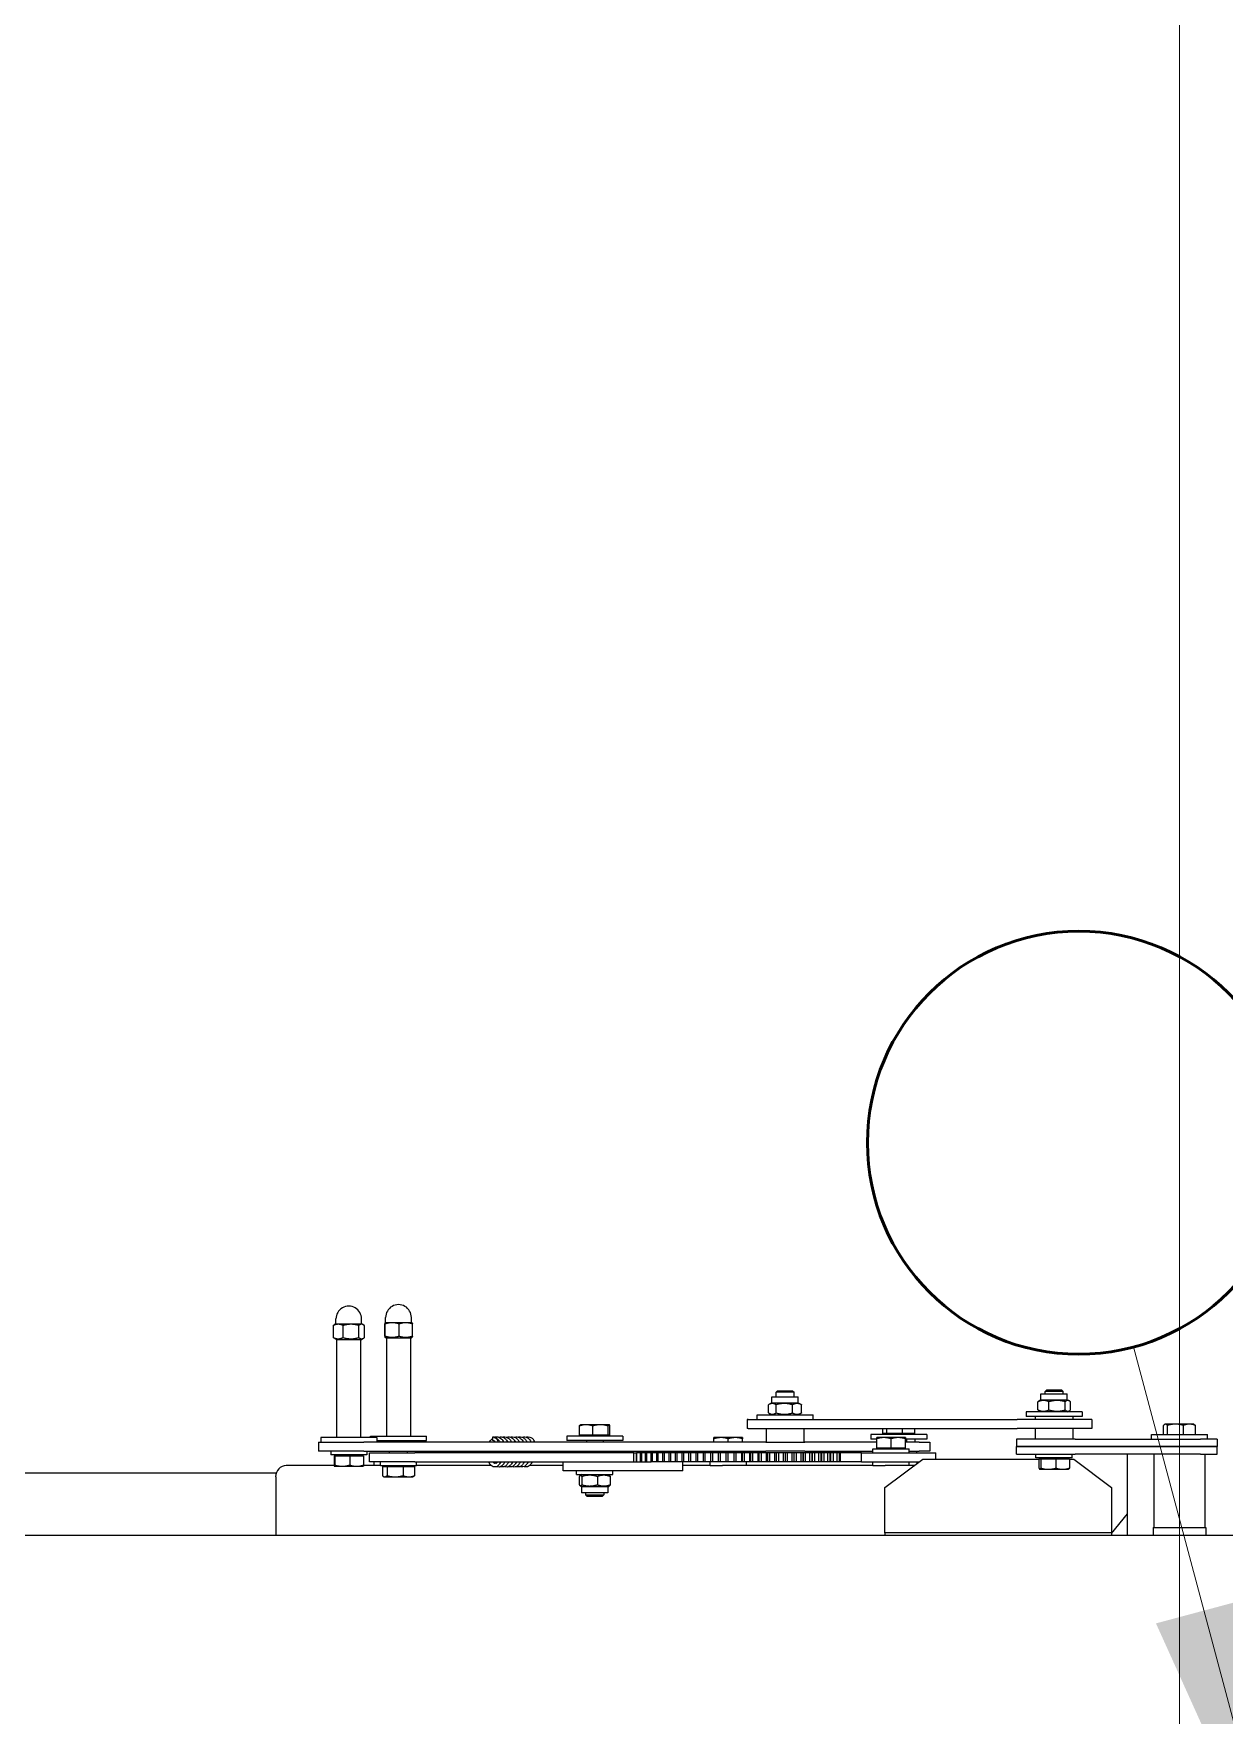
# Model space of a CAD drawing. Extents: x -3873 to 164127, y 7129 to 96529.
# Drawn here: x 53595 to 54383, y 50929 to 52042 of the extents above; entities that cross this region are included whole.
import ezdxf

# ---------------------------------------------------------------- set-up
doc = ezdxf.new("R2010")
doc.units = 0
doc.layers.get('0').update_dxf_attribs({"linetype": 'CONTINUOUS'})
doc.layers.add('CONSUMPTION', color=1, linetype='CONTINUOUS')
doc.layers.add('KROMEKA', color=1, linetype='CONTINUOUS')
doc.layers.add('LAYOUT Kromeka', color=1, linetype='CONTINUOUS', lineweight=5)
doc.layers.add('Sketch Geometry (ISO)', color=7, linetype='CONTINUOUS', lineweight=25)
doc.layers.get('CONSUMPTION').off()
doc.styles.add('ISO Proportional', font='isocp.shx', dxfattribs={"height": 200})
doc.dimstyles.new('General (ISO)', dxfattribs={"dimtxt": 200, "dimasz": 200, "dimexe": 10.101, "dimexo": 0.0625, "dimgap": 0.09, "dimtad": 0, "dimtoh": 1, "dimdec": 0, "dimzin": 0, "dimdsep": 46, "dimtxsty": 'ISO Proportional', "dimblk": 'CLOSED', "dimcen": 0.09, "dimclrd": 251, "dimclre": 251, "dimclrt": 7, "dimadec": 0, "dimazin": 0, "dimtfac": 1, "dimtdec": 0, "dimtofl": 0, "dimtmove": 0, "dimatfit": 3, "dimfxl": 0, "dimtolj": 1, "dimtzin": 0, "dimarcsym": 0})

# ---------------------------------------------------------------- blocks, each defined once
blk = doc.blocks.new('Soguk su')
at = {"layer": 'Sketch Geometry (ISO)', "color": 1, "lineweight": 50, "true_color": 0xff0000}
blk.add_circle((0, 0), 2, dxfattribs=at)
blk = doc.blocks.new('_Closed')
at = {"color": 0, "linetype": 'ByBlock', "lineweight": -2}
for p, q in [((-1, 0.1667), (0, 0)), ((-1, 0.1667), (-1, -0.1667)), ((0, 0), (-1, -0.1667)), ((0, 0), (-1, 0))]:
    blk.add_line(p, q, dxfattribs=at)
blk = doc.blocks.new('KD21-ara_yolma-64')
at = {"layer": 'KROMEKA', "color": 0}
for p, q in [((4419, 1490), (4419, -760)), ((4460, 597.9), (4460, 781.4)), ((4457.5, 598.3), (4419, 598.3)), ((4465, 559.6), (4465, 591.3)), ((4474.5, 539.9), (4474.5, 569.9)), ((4480.5, 569.9), (4474.5, 569.9)), ((4480.5, 569.9), (4480.5, 539.9)), ((4483.5, 568.4), (4480.5, 568.4)), ((4483.5, 531.4), (4483.5, 568.4)), ((4464.5, 559.4), (4464.5, 559.4)), ((4464.5, 559.4), (4464.5, 554.2)), ((4464.5, 559.4), (4464.5, 559.4)), ((4471.4, 559.6), (4465.3, 559.6)), ((4471.4, 559.1), (4465.3, 559.1)), ((4471.4, 559.6), (4471.4, 559.1)), ((4471.4, 559.1), (4471.4, 549.3)), ((4471.4, 558.6), (4472, 558.6)), ((4472, 537.9), (4472, 561.9)), ((4474.5, 561.9), (4472, 561.9)), ((4483.5, 557.9), (4548.5, 557.9)), ((4548.5, 558.2), (4549.3, 559.5)), ((4548.5, 558.2), (4548.5, 541.6)), ((4549.7, 560.1), (4557.7, 560.1)), ((4558.5, 558.9), (4558.1, 559.5)), ((4558.5, 556.8), (4558.5, 558.9)), ((4558.5, 558.4), (4562, 558.4)), ((4558.5, 548.4), (4558.5, 556.8)), ((4464.5, 554.2), (4464.5, 544.7)), ((4471.4, 549.3), (4465.3, 549.3)), ((4471.4, 549.3), (4471.4, 540.1)), ((4549.7, 553.6), (4557.7, 553.6)), ((4558.5, 541.5), (4558.5, 548.4)), ((4464.5, 544.7), (4464.5, 540.4)), ((4464.5, 540.4), (4464.5, 540.4)), ((4465, 529), (4465, 540.2)), ((4471.4, 540.1), (4465.3, 540.1)), ((4467.5, 506.1), (4467.5, 536.1)), ((4467.5, 536.1), (4473.5, 536.1)), ((4471.4, 541.2), (4472, 541.2)), ((4474.5, 537.9), (4472, 537.9)), ((4473.5, 536.1), (4473.5, 506.1)), ((4474.5, 539.9), (4474.5, 285.4)), ((4480.5, 285.4), (4480.5, 539.9)), ((4483.5, 541.9), (4548.5, 541.9)), ((4483.5, 535.5), (4484.5, 535.5)), ((4484.5, 535.5), (4484.5, 498.5)), ((4548.5, 541.6), (4549.3, 540.2)), ((4549.7, 543.3), (4557.7, 543.3)), ((4549.7, 539.6), (4557.7, 539.6)), ((4558.5, 540.9), (4558.1, 540.2)), ((4558.5, 540.9), (4558.5, 541.5)), ((4558.5, 541.4), (4562, 541.4)), ((4457.5, 526.5), (4457.7, 526.9)), ((4457.5, 526.5), (4457.5, 526.1)), ((4457.5, 526.1), (4457.5, 519.2)), ((4464.4, 527.6), (4458.3, 527.6)), ((4464.4, 524.6), (4458.3, 524.6)), ((4464.4, 527.6), (4464.4, 524.6)), ((4464.4, 525.7), (4465, 525.7)), ((4464.4, 524.6), (4464.4, 513.9)), ((4465, 533.2), (4467.5, 533.2)), ((4465, 529), (4465, 505)), ((4465, 529), (4467.5, 529)), ((4483.5, 531.4), (4480.5, 531.4)), ((4481.5, 531.4), (4481.5, 498.5)), ((4549.5, 525), (4484.5, 525)), ((4549.5, 525.3), (4549.9, 526)), ((4549.5, 525.3), (4549.5, 508.7)), ((4550.7, 526.1), (4558.7, 526.1)), ((4550.7, 525.8), (4558.7, 525.8)), ((4559.5, 521.2), (4559.5, 526)), ((4559.5, 526), (4559.5, 526)), ((4559.5, 526), (4559.5, 526)), ((4559.5, 525.5), (4563, 525.5)), ((4457.5, 519.2), (4457.5, 510.1)), ((4464.4, 513.9), (4458.3, 513.9)), ((4464.4, 513.9), (4464.4, 506.3)), ((4473.5, 523), (4474.5, 523)), ((4480.5, 523), (4481.5, 523)), ((4550.7, 516.6), (4558.7, 516.6)), ((4559.5, 512.2), (4559.5, 521.2)), ((4559.5, 508), (4559.5, 512.2)), ((4457.5, 510.1), (4457.5, 507.5)), ((4457.5, 507.5), (4457.7, 507.1)), ((4464.4, 506.3), (4458.3, 506.3)), ((4464.4, 508.3), (4465, 508.3)), ((4465, 455.7), (4465, 505)), ((4465, 505), (4467.5, 505)), ((4467.5, 506.1), (4467.5, 361.3)), ((4473.5, 511), (4474.5, 511)), ((4473.5, 361.3), (4473.5, 506.1)), ((4480.5, 511), (4481.5, 511)), ((4549.5, 509), (4484.5, 509)), ((4549.5, 508.7), (4549.9, 508)), ((4550.7, 507.8), (4558.7, 507.8)), ((4559.5, 508.5), (4563, 508.5)), ((4559.5, 508), (4559.5, 508)), ((4481.5, 498.5), (4484.5, 498.5)), ((4481.5, 454.6), (4484, 454.6)), ((4465, 407.9), (4465, 430.2)), ((4461.5, 407.1), (4461.5, 407.9)), ((4461.5, 407.9), (4467.5, 407.9)), ((4461.5, 393.1), (4461.5, 407.1)), ((4481.5, 368.6), (4481.5, 405.6)), ((4484.5, 405.6), (4481.5, 405.6)), ((4484.5, 368.6), (4484.5, 405.6)), ((4444.5, 392), (4445.6, 393.1)), ((4444.5, 382.1), (4444.5, 392)), ((4445.6, 393.1), (4445.6, 381.1)), ((4447, 393.1), (4445.6, 393.1)), ((4447, 378.4), (4447, 395.8)), ((4451, 395.8), (4447, 395.8)), ((4451, 395.8), (4451.5, 396.7)), ((4451, 378.4), (4451, 395.8)), ((4457.7, 397.3), (4452.3, 397.3)), ((4457.7, 395.6), (4452.3, 395.6)), ((4459, 395.8), (4458.5, 396.7)), ((4459, 399.1), (4459, 375.1)), ((4459, 399.1), (4461.5, 399.1)), ((4461.5, 384.9), (4461.5, 393.1)), ((4474.5, 393.1), (4473.5, 393.1)), ((4481.5, 392.6), (4480.5, 392.6)), ((4485.1, 395.7), (4484.5, 395.7)), ((4485.1, 397.2), (4491.2, 397.2)), ((4485.1, 388.4), (4485.1, 397.2)), ((4492, 392.8), (4492, 396.6)), ((4492, 396.6), (4492, 396.6)), ((4492, 383.4), (4492, 392.8)), ((4444.5, 382.1), (4445.6, 381.1)), ((4447, 381.1), (4445.6, 381.1)), ((4457.7, 385.3), (4452.3, 385.3)), ((4461.5, 333.8), (4461.5, 384.9)), ((4467.5, 384.9), (4467.5, 349.7)), ((4474.5, 381.1), (4473.5, 381.1)), ((4481.5, 381.5), (4480.5, 381.5)), ((4485.1, 388.4), (4491.2, 388.4)), ((4485.1, 378.3), (4485.1, 388.4)), ((4492, 377.6), (4492, 383.4)), ((4451, 378.4), (4447, 378.4)), ((4451, 378.4), (4451.5, 377.4)), ((4457.7, 376.8), (4452.3, 376.8)), ((4459, 378.4), (4458.5, 377.4)), ((4459, 375.1), (4461.5, 375.1)), ((4484.5, 368.6), (4481.5, 368.6)), ((4485.1, 378.5), (4484.5, 378.5)), ((4485.1, 378.3), (4491.2, 378.3)), ((4485.1, 377), (4485.1, 378.3)), ((4485.1, 377), (4491.2, 377)), ((4492, 377.6), (4492, 377.6)), ((4492, 377.6), (4492, 377.5)), ((4467.5, 361.3), (4473.5, 361.3)), ((4467.5, 359.5), (4473.5, 359.5)), ((4467.5, 359.3), (4473.5, 359.3)), ((4467.5, 356.8), (4473.5, 356.8)), ((4473.5, 361.3), (4473.5, 359.5)), ((4473.5, 359.3), (4473.5, 359.5)), ((4473.5, 356.8), (4473.5, 359.3)), ((4473.5, 356), (4473.5, 356.8)), ((4467.5, 356), (4473.5, 356)), ((4467.5, 353.4), (4473.5, 353.4)), ((4467.5, 352.5), (4473.5, 352.5)), ((4467.5, 348.8), (4467.5, 349.7)), ((4467.5, 349.7), (4473.5, 349.7)), ((4467.5, 345.9), (4467.5, 348.8)), ((4467.5, 348.8), (4473.5, 348.8)), ((4467.5, 345), (4467.5, 345.9)), ((4467.5, 345.9), (4473.5, 345.9)), ((4473.5, 353.4), (4473.5, 356)), ((4473.5, 352.5), (4473.5, 353.4)), ((4473.5, 349.7), (4473.5, 352.5)), ((4473.5, 348.8), (4473.5, 349.7)), ((4473.5, 345.9), (4473.5, 348.8)), ((4473.5, 345), (4473.5, 345.9)), ((4467.5, 342), (4467.5, 345)), ((4467.5, 345), (4473.5, 345)), ((4467.5, 341), (4467.5, 342)), ((4467.5, 342), (4473.5, 342)), ((4467.5, 337.9), (4467.5, 341)), ((4467.5, 341), (4473.5, 341)), ((4467.5, 336.8), (4467.5, 337.9)), ((4467.5, 337.9), (4473.5, 337.9)), ((4467.5, 333.6), (4467.5, 336.8)), ((4467.5, 336.8), (4473.5, 336.8)), ((4473.5, 342), (4473.5, 345)), ((4473.5, 341), (4473.5, 342)), ((4473.5, 337.9), (4473.5, 341)), ((4473.5, 336.8), (4473.5, 337.9)), ((4473.5, 333.6), (4473.5, 336.8)), ((4461.5, 328.8), (4461.5, 333.8)), ((4461.5, 328.8), (4467.5, 328.8)), ((4465, 310.7), (4465, 328.8)), ((4467.5, 332.5), (4467.5, 333.6)), ((4467.5, 333.6), (4473.5, 333.6)), ((4467.5, 329.2), (4467.5, 332.5)), ((4467.5, 332.5), (4473.5, 332.5)), ((4467.5, 328.1), (4467.5, 329.2)), ((4467.5, 329.2), (4473.5, 329.2)), ((4467.5, 324.7), (4467.5, 328.1)), ((4467.5, 328.1), (4473.5, 328.1)), ((4467.5, 323.5), (4467.5, 324.7)), ((4467.5, 324.7), (4473.5, 324.7)), ((4467.5, 320), (4467.5, 323.5)), ((4467.5, 323.5), (4473.5, 323.5)), ((4473.5, 332.5), (4473.5, 333.6)), ((4473.5, 329.2), (4473.5, 332.5)), ((4473.5, 328.1), (4473.5, 329.2)), ((4473.5, 324.7), (4473.5, 328.1)), ((4473.5, 323.5), (4473.5, 324.7)), ((4473.5, 320), (4473.5, 323.5)), ((4467.5, 318.8), (4467.5, 320)), ((4467.5, 320), (4473.5, 320)), ((4467.5, 315.2), (4467.5, 318.8)), ((4467.5, 318.8), (4473.5, 318.8)), ((4467.5, 314), (4467.5, 315.2)), ((4467.5, 315.2), (4473.5, 315.2)), ((4467.5, 310.3), (4467.5, 314)), ((4467.5, 314), (4473.5, 314)), ((4473.5, 318.8), (4473.5, 320)), ((4473.5, 315.2), (4473.5, 318.8)), ((4473.5, 314), (4473.5, 315.2)), ((4473.5, 310.3), (4473.5, 314)), ((4465, 310.7), (4465, 302.5)), ((4465, 310.7), (4467.5, 310.7)), ((4465, 202.9), (4465, 302.5)), ((4467.5, 309), (4467.5, 310.3)), ((4467.5, 310.3), (4473.5, 310.3)), ((4467.5, 305.2), (4467.5, 309)), ((4467.5, 309), (4473.5, 309)), ((4467.5, 303.9), (4467.5, 305.2)), ((4467.5, 305.2), (4473.5, 305.2)), ((4467.5, 300), (4467.5, 303.9)), ((4467.5, 303.9), (4473.5, 303.9)), ((4473.5, 310.7), (4474.5, 310.7)), ((4473.5, 309), (4473.5, 310.3)), ((4473.5, 305.2), (4473.5, 309)), ((4473.5, 303.9), (4473.5, 305.2)), ((4473.5, 300), (4473.5, 303.9)), ((4480.5, 308.2), (4482.7, 308.2)), ((4483.5, 303.4), (4483.5, 308.2)), ((4483.5, 293.9), (4483.5, 303.4)), ((4467.5, 298.7), (4467.5, 300)), ((4467.5, 300), (4473.5, 300)), ((4467.5, 300), (4467.5, 300)), ((4467.5, 300), (4473.5, 300)), ((4467.5, 294.9), (4467.5, 298.7)), ((4467.5, 298.7), (4473.5, 298.7)), ((4467.5, 294.7), (4467.5, 294.9)), ((4467.5, 294.9), (4473.5, 294.9)), ((4467.5, 293.4), (4467.5, 294.7)), ((4467.5, 294.7), (4473.5, 294.7)), ((4467.5, 289.7), (4467.5, 293.4)), ((4467.5, 293.4), (4473.5, 293.4)), ((4467.5, 289.3), (4467.5, 289.7)), ((4467.5, 289.7), (4473.5, 289.7)), ((4473.5, 298.7), (4473.5, 300)), ((4473.5, 300), (4473.5, 300)), ((4473.5, 294.9), (4473.5, 298.7)), ((4473.5, 294.7), (4473.5, 294.9)), ((4473.5, 293.4), (4473.5, 294.7)), ((4473.5, 289.7), (4473.5, 293.4)), ((4473.5, 289.3), (4473.5, 289.7)), ((4480.5, 298.7), (4482.7, 298.7)), ((4483.5, 289.2), (4483.5, 293.9)), ((4465, 286.7), (4467.5, 286.7)), ((4467.5, 288), (4467.5, 289.3)), ((4467.5, 289.3), (4473.5, 289.3)), ((4467.5, 284.4), (4467.5, 288)), ((4467.5, 288), (4473.5, 288)), ((4467.5, 283.8), (4467.5, 284.4)), ((4467.5, 284.4), (4473.5, 284.4)), ((4467.5, 282.5), (4467.5, 283.8)), ((4467.5, 283.8), (4473.5, 283.8)), ((4467.5, 278.9), (4467.5, 282.5)), ((4467.5, 282.5), (4473.5, 282.5)), ((4467.5, 278.2), (4467.5, 278.9)), ((4467.5, 278.9), (4473.5, 278.9)), ((4473.5, 288), (4473.5, 289.3)), ((4473.5, 284.4), (4473.5, 288)), ((4473.5, 286.7), (4474.5, 286.7)), ((4473.5, 283.8), (4473.5, 284.4)), ((4473.5, 282.5), (4473.5, 283.8)), ((4473.5, 278.9), (4473.5, 282.5)), ((4473.5, 278.2), (4473.5, 278.9)), ((4474.5, 285.4), (4474.5, 273.9)), ((4480.5, 289.2), (4482.7, 289.2)), ((4480.5, 273.9), (4480.5, 285.4)), ((4489.5, 285.5), (4489.5, 286.1)), ((4495.5, 286.1), (4489.5, 286.1)), ((4489.5, 285.5), (4489.5, 107.4)), ((4495.5, 285.5), (4495.5, 286.1)), ((4495.5, 285.5), (4495.5, 107.4)), ((4495.5, 279.6), (4498.5, 279.6)), ((4498.5, 279.6), (4498.5, 242.6)), ((4467.5, 276.8), (4467.5, 278.2)), ((4467.5, 278.2), (4473.5, 278.2)), ((4467.5, 273.4), (4467.5, 276.8)), ((4467.5, 276.8), (4473.5, 276.8)), ((4467.5, 272.6), (4467.5, 273.4)), ((4467.5, 273.4), (4473.5, 273.4)), ((4467.5, 271.1), (4467.5, 272.6)), ((4467.5, 272.6), (4473.5, 272.6)), ((4467.5, 267.8), (4467.5, 271.1)), ((4467.5, 271.1), (4473.5, 271.1)), ((4467.5, 266.8), (4467.5, 267.8)), ((4467.5, 267.8), (4473.5, 267.8)), ((4473.5, 276.8), (4473.5, 278.2)), ((4473.5, 273.4), (4473.5, 276.8)), ((4473.5, 272.6), (4473.5, 273.4)), ((4473.5, 271.1), (4473.5, 272.6)), ((4473.5, 267.8), (4473.5, 271.1)), ((4473.5, 266.8), (4473.5, 267.8)), ((4474.5, 248.1), (4474.5, 273.9)), ((4480.5, 273.9), (4480.5, 248.1)), ((4489.5, 273.6), (4480.5, 273.6)), ((4498.5, 269.8), (4499.7, 271.8)), ((4499.8, 272.1), (4505.2, 272.1)), ((4506.5, 269.8), (4505.3, 271.8)), ((4506.5, 269.8), (4506.5, 252.4)), ((4506.5, 269.8), (4510.5, 269.8)), ((4510.5, 269.8), (4510.5, 252.4)), ((4467.5, 265.3), (4467.5, 266.8)), ((4467.5, 266.8), (4473.5, 266.8)), ((4467.5, 262.1), (4467.5, 265.3)), ((4467.5, 265.3), (4473.5, 265.3)), ((4467.5, 260.9), (4467.5, 262.1)), ((4467.5, 262.1), (4473.5, 262.1)), ((4467.5, 259.5), (4467.5, 260.9)), ((4467.5, 260.9), (4473.5, 260.9)), ((4467.5, 260.9), (4467.5, 260.9)), ((4467.5, 260.9), (4473.5, 260.9)), ((4467.5, 256.4), (4467.5, 259.5)), ((4467.5, 259.5), (4473.5, 259.5)), ((4467.5, 255.1), (4467.5, 256.4)), ((4467.5, 256.4), (4473.5, 256.4)), ((4473.5, 265.3), (4473.5, 266.8)), ((4473.5, 262.1), (4473.5, 265.3)), ((4473.5, 260.9), (4473.5, 262.1)), ((4473.5, 259.5), (4473.5, 260.9)), ((4473.5, 260.9), (4473.5, 260.9)), ((4473.5, 256.4), (4473.5, 259.5)), ((4473.5, 255.1), (4473.5, 256.4)), ((4499.8, 267), (4505.2, 267)), ((4499.8, 256.1), (4505.2, 256.1)), ((4510.5, 267.1), (4513.5, 267.1)), ((4513.5, 255.1), (4513.5, 267.1)), ((4514.5, 266.1), (4513.5, 267.1)), ((4514.5, 256.1), (4513.5, 255.1)), ((4514.5, 266.1), (4514.5, 256.1)), ((4467.5, 255), (4467.5, 255.1)), ((4467.5, 255.1), (4473.5, 255.1)), ((4467.5, 253.5), (4467.5, 255)), ((4467.5, 255), (4473.5, 255)), ((4467.5, 250.5), (4467.5, 253.5)), ((4467.5, 253.5), (4473.5, 253.5)), ((4467.5, 249.1), (4467.5, 250.5)), ((4467.5, 250.5), (4473.5, 250.5)), ((4467.5, 249), (4467.5, 249.1)), ((4467.5, 249.1), (4473.5, 249.1)), ((4467.5, 247.5), (4467.5, 249)), ((4467.5, 249), (4473.5, 249)), ((4467.5, 244.7), (4467.5, 247.5)), ((4467.5, 247.5), (4473.5, 247.5)), ((4473.5, 255), (4473.5, 255.1)), ((4473.5, 253.5), (4473.5, 255)), ((4473.5, 250.5), (4473.5, 253.5)), ((4473.5, 249.1), (4473.5, 250.5)), ((4473.5, 249), (4473.5, 249.1)), ((4473.5, 247.5), (4473.5, 249)), ((4473.5, 244.7), (4473.5, 247.5)), ((4474.5, 248.1), (4474.5, 202.9)), ((4489.5, 248.6), (4480.5, 248.6)), ((4480.5, 200.4), (4480.5, 248.1)), ((4498.5, 252.4), (4499.7, 250.4)), ((4499.8, 250.2), (4505.2, 250.2)), ((4506.5, 252.4), (4505.3, 250.4)), ((4506.5, 252.4), (4510.5, 252.4)), ((4510.5, 255.1), (4513.5, 255.1)), ((4467.5, 243.2), (4467.5, 244.7)), ((4467.5, 244.7), (4473.5, 244.7)), ((4467.5, 243), (4467.5, 243.2)), ((4467.5, 243.2), (4473.5, 243.2)), ((4467.5, 241.4), (4467.5, 243)), ((4467.5, 243), (4473.5, 243)), ((4467.5, 238.7), (4467.5, 241.4)), ((4467.5, 241.4), (4473.5, 241.4)), ((4467.5, 237.2), (4467.5, 238.7)), ((4467.5, 238.7), (4473.5, 238.7)), ((4467.5, 236.8), (4467.5, 237.2)), ((4467.5, 237.2), (4473.5, 237.2)), ((4467.5, 235.3), (4467.5, 236.8)), ((4467.5, 236.8), (4473.5, 236.8)), ((4467.5, 232.7), (4467.5, 235.3)), ((4467.5, 235.3), (4473.5, 235.3)), ((4473.5, 243.2), (4473.5, 244.7)), ((4473.5, 243), (4473.5, 243.2)), ((4473.5, 241.4), (4473.5, 243)), ((4473.5, 238.7), (4473.5, 241.4)), ((4473.5, 237.2), (4473.5, 238.7)), ((4473.5, 236.8), (4473.5, 237.2)), ((4473.5, 235.3), (4473.5, 236.8)), ((4473.5, 232.7), (4473.5, 235.3)), ((4495.5, 242.6), (4498.5, 242.6)), ((4467.5, 231.2), (4467.5, 232.7)), ((4467.5, 232.7), (4473.5, 232.7)), ((4467.5, 230.7), (4467.5, 231.2)), ((4467.5, 231.2), (4473.5, 231.2)), ((4467.5, 229.1), (4467.5, 230.7)), ((4467.5, 230.7), (4473.5, 230.7)), ((4467.5, 226.6), (4467.5, 229.1)), ((4467.5, 229.1), (4473.5, 229.1)), ((4467.5, 225.1), (4467.5, 226.6)), ((4467.5, 226.6), (4473.5, 226.6)), ((4467.5, 224.5), (4467.5, 225.1)), ((4467.5, 225.1), (4473.5, 225.1)), ((4467.5, 222.9), (4467.5, 224.5)), ((4467.5, 224.5), (4473.5, 224.5)), ((4467.5, 210.4), (4467.5, 222.9)), ((4473.5, 231.2), (4473.5, 232.7)), ((4473.5, 230.7), (4473.5, 231.2)), ((4473.5, 229.1), (4473.5, 230.7)), ((4473.5, 226.6), (4473.5, 229.1)), ((4473.5, 225.1), (4473.5, 226.6)), ((4473.5, 224.5), (4473.5, 225.1)), ((4473.5, 222.9), (4473.5, 224.5)), ((4473.5, 210.4), (4473.5, 222.9)), ((4465, 202.9), (4465, 194.8)), ((4465, 202.9), (4467.5, 202.9)), ((4467.5, 210.4), (4467.5, 172.3)), ((4467.5, 210.4), (4473.5, 210.4)), ((4473.5, 210.4), (4473.5, 161.3)), ((4473.5, 202.9), (4476, 202.9)), ((4476, 202.9), (4476, 178.9)), ((4476.6, 200.4), (4482.7, 200.4)), ((4476.6, 190.9), (4476.6, 200.4)), ((4482.5, 200.4), (4482.5, 204.3)), ((4485.5, 204.3), (4482.5, 204.3)), ((4483.5, 195.7), (4483.5, 200.4)), ((4485.5, 167.3), (4485.5, 204.3)), ((4420.5, 195), (4419, 195)), ((4420.5, 195), (4450.5, 195)), ((4420.5, 45), (4420.5, 195)), ((4450.5, 195), (4469.2, 170)), ((4465, 175.6), (4465, 194.8)), ((4476.6, 199.5), (4476, 199.5)), ((4476.6, 190.9), (4482.7, 190.9)), ((4476.6, 181.4), (4476.6, 190.9)), ((4483.5, 186.2), (4483.5, 195.7)), ((4486.1, 194.4), (4485.5, 194.4)), ((4486.1, 193.8), (4486.1, 196.4)), ((4486.1, 196.4), (4489.5, 196.4)), ((4486.1, 193.8), (4489.5, 193.8)), ((4486.1, 183.3), (4486.1, 193.8)), ((4465, 178.9), (4467.5, 178.9)), ((4473.5, 178.9), (4476, 178.9)), ((4474.5, 178.9), (4474.5, 172.4)), ((4476.6, 182.3), (4476, 182.3)), ((4476.6, 181.4), (4482.7, 181.4)), ((4480.5, 172.4), (4480.5, 181.4)), ((4480.5, 180.4), (4482.5, 180.4)), ((4482.5, 167.3), (4482.5, 181.4)), ((4483.5, 181.4), (4483.5, 186.2)), ((4486.1, 183.3), (4489.5, 183.3)), ((4486.1, 175.3), (4486.1, 183.3)), ((4467.5, 173.8), (4466.3, 173.8)), ((4469.2, 170), (4469.2, 93)), ((4473.5, 173.8), (4474.5, 173.8)), ((4474.5, 165.2), (4474.5, 172.4)), ((4480.5, 174.9), (4482.5, 174.9)), ((4480.5, 172.4), (4480.5, 165.2)), ((4485.5, 167.3), (4482.5, 167.3)), ((4486.1, 177.2), (4485.5, 177.2)), ((4486.1, 175.3), (4489.5, 175.3)), ((4469.2, 161.3), (4473.5, 161.3)), ((4480.5, 165.2), (4474.5, 165.2)), ((4472.5, 108), (4472.5, 69)), ((4472.5, 108), (4477.5, 108)), ((4477.5, 69), (4477.5, 108)), ((4482.5, 108), (4477.5, 108)), ((4477.5, 108), (4477.5, 69)), ((4482.5, 69), (4482.5, 108)), ((4489.5, 58), (4489.5, 107.4)), ((4495.5, 58), (4495.5, 107.4)), ((4497.5, 64.5), (4497.5, 101.5)), ((4500.5, 101.5), (4497.5, 101.5)), ((4500.5, 64.5), (4500.5, 101.5)), ((4462.5, 92.5), (4462.5, 92.4)), ((4462.5, 92.5), (4462.5, 92.5)), ((4462.5, 92.4), (4462.5, 86.8)), ((4469.4, 93), (4463.3, 93)), ((4469.4, 91.8), (4463.3, 91.8)), ((4469.4, 93), (4469.4, 91.8)), ((4469.4, 91.8), (4469.4, 81.8)), ((4469.4, 91.6), (4470, 91.6)), ((4470, 71), (4470, 95)), ((4470, 95), (4472.5, 95)), ((4489.5, 95.5), (4482.5, 95.5)), ((4497.5, 95.5), (4495.5, 95.5)), ((4500.5, 91.7), (4501.2, 93)), ((4501.8, 93.7), (4507.2, 93.7)), ((4508.5, 91.7), (4507.8, 93)), ((4508.5, 91.7), (4508.5, 74.3)), ((4508.5, 91.7), (4512.5, 91.7)), ((4512.5, 91.7), (4512.5, 74.3)), ((4462.5, 86.8), (4462.5, 77.4)), ((4469.4, 81.8), (4463.3, 81.8)), ((4469.4, 81.8), (4469.4, 72.9)), ((4501.8, 86.4), (4507.2, 86.4)), ((4512.5, 89), (4513.9, 89)), ((4513.9, 77), (4513.9, 89)), ((4515, 87.9), (4513.9, 89)), ((4515, 78), (4513.9, 77)), ((4515, 87.9), (4515, 78)), ((4469.2, 70), (4450.5, 45)), ((4462.5, 77.4), (4462.5, 73.5)), ((4462.5, 73.5), (4462.5, 73.4)), ((4469.4, 72.9), (4463.3, 72.9)), ((4469.2, 72.9), (4469.2, 70)), ((4469.4, 74.4), (4470, 74.4)), ((4470, 71), (4472.5, 71)), ((4472.5, -14), (4472.5, 69)), ((4477.5, 69), (4477.5, -14)), ((4477.5, -14), (4477.5, 69)), ((4489.5, 70.5), (4482.5, 70.5)), ((4482.5, 69), (4482.5, -14)), ((4497.5, 70.5), (4495.5, 70.5)), ((4500.5, 74.3), (4501.2, 73)), ((4501.8, 75.6), (4507.2, 75.6)), ((4501.8, 72.2), (4507.2, 72.2)), ((4508.5, 74.3), (4507.8, 73)), ((4508.5, 74.3), (4512.5, 74.3)), ((4512.5, 77), (4513.9, 77)), ((4495.5, 58), (4489.5, 58)), ((4500.5, 64.5), (4497.5, 64.5)), ((4420.5, 45), (4419, 45)), ((4419.9, 45), (4433.1, 34.5)), ((4450.5, 45), (4420.5, 45)), ((4419, 34.5), (4472.5, 34.5)), ((4424, 17.5), (4419, 17.5)), ((4424, 17.5), (4424, -17.5)), ((4424, 16.8), (4472.5, 16.8)), ((4482.5, 18.5), (4485.5, 18.5)), ((4485.5, 18.5), (4485.5, -18.5)), ((4485.5, 10.5), (4491.6, 10.5)), ((4485.5, 7.9), (4491.6, 7.9)), ((4492.4, 9.5), (4492.2, 9.8)), ((4492.4, 9.2), (4492.4, 9.5)), ((4492.4, 2.6), (4492.4, 9.2)), ((4492.4, -6.6), (4492.4, 2.6)), ((4485.5, -2.6), (4491.6, -2.6)), ((4485.5, -10.5), (4491.6, -10.5)), ((4492.4, -9.5), (4492.2, -9.8)), ((4492.4, -9.5), (4492.4, -6.6)), ((4424, -17.5), (4419, -17.5)), ((4424, -16.9), (4472.5, -16.9)), ((4472.5, -14), (4472.5, -25)), ((4477.5, -25), (4477.5, -14)), ((4477.5, -14), (4477.5, -25)), ((4482.5, -25), (4482.5, -14)), ((4482.5, -18.5), (4485.5, -18.5)), ((4472.5, -25), (4477.5, -25)), ((4482.5, -25), (4477.5, -25))]:
    blk.add_line(p, q, dxfattribs=at)
for centre in [(4562, 549.9), (4563, 517)]:
    blk.add_arc(centre, 8.5, 270, 90, dxfattribs=at)
blk.add_ellipse((4457.5, 591.3), major_axis=(7.5, 0), ratio=0.939693, start_param=0, end_param=1.570796, dxfattribs=at)
for points, weights in [([(4465.3, 559.6), (4464.5, 559.5), (4464.5, 559.4)], [1, 1.0379548493, 1]), ([(4464.5, 559.4), (4464.5, 559.2), (4465.3, 559.1)], [1, 1.0379548493, 1]), ([(4465.3, 559.1), (4464.5, 556.5), (4464.5, 554.2)], [1, 1.0379548493, 1]), ([(4549.7, 560.1), (4548.2, 556.8), (4549.7, 553.6)], [1, 1.15470053838, 1]), ([(4549.3, 559.5), (4549.4, 559.8), (4549.7, 560.1)], [1.0409762129, 1.02430742759, 1]), ([(4557.7, 560.1), (4558, 559.8), (4558.1, 559.5)], [1, 1.01223414336, 1.01658132279]), ([(4558.5, 556.8), (4558.5, 558.4), (4557.7, 560.1)], [1, 1.0379548493, 1]), ([(4557.7, 553.6), (4558.5, 555.3), (4558.5, 556.8)], [1, 1.0379548493, 1]), ([(4464.5, 554.2), (4464.5, 552), (4465.3, 549.3)], [1, 1.0379548493, 1]), ([(4465.3, 549.3), (4464.5, 546.9), (4464.5, 544.7)], [1, 1.0379548493, 1]), ([(4549.7, 553.6), (4548.2, 548.4), (4549.7, 543.3)], [1, 1.15470053838, 1]), ([(4558.5, 548.4), (4558.5, 550.8), (4557.7, 553.6)], [1, 1.0379548493, 1]), ([(4557.7, 543.3), (4558.5, 546.1), (4558.5, 548.4)], [1, 1.0379548493, 1]), ([(4464.5, 544.7), (4464.5, 542.6), (4465.3, 540.1)], [1, 1.0379548493, 1]), ([(4465.3, 540.1), (4464.6, 540.2), (4464.5, 540.4)], [1, 1.03467709857, 1.00598937355]), ([(4549.7, 543.3), (4548.2, 541.5), (4549.7, 539.6)], [1, 1.15470053838, 1]), ([(4558.5, 541.5), (4558.5, 542.3), (4557.7, 543.3)], [1, 1.0379548493, 1]), ([(4557.7, 539.6), (4558.5, 540.6), (4558.5, 541.5)], [1, 1.0379548493, 1]), ([(4458.3, 527.6), (4457.5, 526.8), (4457.5, 526.1)], [1, 1.0379548493, 1]), ([(4457.5, 526.1), (4457.5, 525.4), (4458.3, 524.6)], [1, 1.0379548493, 1]), ([(4458.3, 524.6), (4457.5, 521.7), (4457.5, 519.2)], [1, 1.0379548493, 1]), ([(4550.7, 526.1), (4549.2, 526), (4550.7, 525.8)], [1, 1.15470053838, 1]), ([(4550.7, 525.8), (4549.2, 521.2), (4550.7, 516.6)], [1, 1.15470053838, 1]), ([(4559.5, 526), (4559.5, 526), (4558.7, 526.1)], [1, 1.0379548493, 1]), ([(4558.7, 525.8), (4559.5, 525.9), (4559.5, 526)], [1, 1.0379548493, 1]), ([(4559.5, 521.2), (4559.5, 523.3), (4558.7, 525.8)], [1, 1.0379548493, 1]), ([(4457.5, 519.2), (4457.5, 516.8), (4458.3, 513.9)], [1, 1.0379548493, 1]), ([(4458.3, 513.9), (4457.5, 511.9), (4457.5, 510.1)], [1, 1.0379548493, 1]), ([(4550.7, 516.6), (4549.2, 512.2), (4550.7, 507.8)], [1, 1.15470053838, 1]), ([(4558.7, 516.6), (4559.5, 519.1), (4559.5, 521.2)], [1, 1.0379548493, 1]), ([(4559.5, 512.2), (4559.5, 514.2), (4558.7, 516.6)], [1, 1.0379548493, 1]), ([(4558.7, 507.8), (4559.5, 510.2), (4559.5, 512.2)], [1, 1.0379548493, 1]), ([(4457.5, 510.1), (4457.5, 508.3), (4458.3, 506.3)], [1, 1.0379548493, 1]), ([(4458.3, 506.3), (4457.9, 506.7), (4457.7, 507.1)], [1, 1.01818247964, 1.01894412521]), ([(4550.7, 507.8), (4550, 507.9), (4549.9, 508)], [1, 1.07251329759, 1.07704779714]), ([(4559.5, 508), (4559.5, 507.9), (4558.7, 507.8)], [1.00430699905, 1.03566295421, 1]), ([(4452.3, 397.3), (4450.7, 396.4), (4452.3, 395.6)], [1, 1.15470053838, 1]), ([(4452.3, 395.6), (4450.7, 390.5), (4452.3, 385.3)], [1, 1.15470053838, 1]), ([(4457.7, 395.6), (4459.3, 396.4), (4457.7, 397.3)], [1, 1.15470053838, 1]), ([(4457.7, 385.3), (4459.3, 390.5), (4457.7, 395.6)], [1, 1.15470053838, 1]), ([(4492, 392.8), (4492, 394.8), (4491.2, 397.2)], [1, 1.0379548493, 1]), ([(4491.2, 397.2), (4491.8, 396.9), (4492, 396.6)], [1, 1.02926211975, 1.01340369928]), ([(4491.2, 388.4), (4492, 390.8), (4492, 392.8)], [1, 1.0379548493, 1]), ([(4452.3, 385.3), (4450.7, 381.1), (4452.3, 376.8)], [1, 1.15470053838, 1]), ([(4457.7, 376.8), (4459.3, 381.1), (4457.7, 385.3)], [1, 1.15470053838, 1]), ([(4492, 383.4), (4492, 385.7), (4491.2, 388.4)], [1, 1.0379548493, 1]), ([(4491.2, 378.3), (4492, 381), (4492, 383.4)], [1, 1.0379548493, 1]), ([(4452.3, 376.8), (4451.7, 377.2), (4451.5, 377.4)], [1, 1.05441136498, 1.07054753493]), ([(4458.5, 377.4), (4458.3, 377.2), (4457.7, 376.8)], [1.07054753493, 1.05441136498, 1]), ([(4492, 377.6), (4492, 378), (4491.2, 378.3)], [1, 1.0379548493, 1]), ([(4491.2, 377), (4492, 377.3), (4492, 377.6)], [1, 1.0379548493, 1]), ([(4483.5, 303.4), (4483.5, 305.6), (4482.7, 308.2)], [1, 1.0379548493, 1]), ([(4482.7, 308.2), (4483.5, 308.2), (4483.5, 308.2)], [1, 1.0379548493, 1]), ([(4482.7, 298.7), (4483.5, 301.2), (4483.5, 303.4)], [1, 1.0379548493, 1]), ([(4483.5, 293.9), (4483.5, 296.1), (4482.7, 298.7)], [1, 1.0379548493, 1]), ([(4482.7, 289.2), (4483.5, 291.7), (4483.5, 293.9)], [1, 1.0379548493, 1]), ([(4483.5, 289.2), (4483.5, 289.2), (4482.7, 289.2)], [1, 1.0379548493, 1]), ([(4499.8, 272.1), (4498.2, 269.5), (4499.8, 267)], [1, 1.15470053838, 1]), ([(4505.2, 267), (4506.8, 269.5), (4505.2, 272.1)], [1, 1.15470053838, 1]), ([(4499.8, 267), (4498.2, 261.5), (4499.8, 256.1)], [1, 1.15470053838, 1]), ([(4499.8, 256.1), (4498.2, 253.1), (4499.8, 250.2)], [1, 1.15470053838, 1]), ([(4505.2, 256.1), (4506.8, 261.5), (4505.2, 267)], [1, 1.15470053838, 1]), ([(4505.2, 250.2), (4506.8, 253.1), (4505.2, 256.1)], [1, 1.15470053838, 1]), ([(4499.8, 250.2), (4499.7, 250.3), (4499.7, 250.4)], [1, 1.00667794804, 1.01277936298]), ([(4505.3, 250.4), (4505.3, 250.3), (4505.2, 250.2)], [1.01277936298, 1.00667794804, 1]), ([(4483.5, 195.7), (4483.5, 197.9), (4482.7, 200.4)], [1, 1.0379548493, 1]), ([(4482.7, 200.4), (4483.5, 200.4), (4483.5, 200.4)], [1, 1.0379548493, 1]), ([(4482.7, 190.9), (4483.5, 193.5), (4483.5, 195.7)], [1, 1.0379548493, 1]), ([(4483.5, 186.2), (4483.5, 188.4), (4482.7, 190.9)], [1, 1.0379548493, 1]), ([(4482.7, 181.4), (4483.5, 184), (4483.5, 186.2)], [1, 1.0379548493, 1]), ([(4483.5, 181.4), (4483.5, 181.4), (4482.7, 181.4)], [1, 1.0379548493, 1]), ([(4463.3, 93), (4462.5, 92.7), (4462.5, 92.4)], [1, 1.0379548493, 1]), ([(4462.5, 92.4), (4462.5, 92.2), (4463.3, 91.8)], [1, 1.0379548493, 1]), ([(4463.3, 91.8), (4462.5, 89.2), (4462.5, 86.8)], [1, 1.0379548493, 1]), ([(4501.8, 93.7), (4500.2, 90), (4501.8, 86.4)], [1, 1.15470053838, 1]), ([(4501.2, 93), (4501.4, 93.3), (4501.8, 93.7)], [1.05032335351, 1.03162785452, 1]), ([(4507.2, 93.7), (4507.6, 93.3), (4507.8, 93)], [1, 1.03162785452, 1.05032335351]), ([(4507.2, 86.4), (4508.8, 90), (4507.2, 93.7)], [1, 1.15470053838, 1]), ([(4462.5, 86.8), (4462.5, 84.5), (4463.3, 81.8)], [1, 1.0379548493, 1]), ([(4463.3, 81.8), (4462.5, 79.4), (4462.5, 77.4)], [1, 1.0379548493, 1]), ([(4501.8, 86.4), (4500.2, 81), (4501.8, 75.6)], [1, 1.15470053838, 1]), ([(4507.2, 75.6), (4508.8, 81), (4507.2, 86.4)], [1, 1.15470053838, 1]), ([(4462.5, 77.4), (4462.5, 75.3), (4463.3, 72.9)], [1, 1.0379548493, 1]), ([(4463.3, 72.9), (4462.7, 73.2), (4462.5, 73.4)], [1, 1.03068856832, 1.01175036996]), ([(4501.8, 75.6), (4500.2, 73.9), (4501.8, 72.2)], [1, 1.15470053838, 1]), ([(4507.2, 72.2), (4508.8, 73.9), (4507.2, 75.6)], [1, 1.15470053838, 1]), ([(4492.4, 9.2), (4492.4, 9.8), (4491.6, 10.5)], [1, 1.0379548493, 1]), ([(4491.6, 7.9), (4492.4, 8.6), (4492.4, 9.2)], [1, 1.0379548493, 1]), ([(4492.4, 2.6), (4492.4, 5.1), (4491.6, 7.9)], [1, 1.0379548493, 1]), ([(4491.6, -2.6), (4492.4, 0.2), (4492.4, 2.6)], [1, 1.0379548493, 1]), ([(4492.4, -6.6), (4492.4, -4.8), (4491.6, -2.6)], [1, 1.0379548493, 1]), ([(4491.6, -10.5), (4492.4, -8.4), (4492.4, -6.6)], [1, 1.0379548493, 1]), ([(4492.2, -9.8), (4492, -10.1), (4491.6, -10.5)], [1.01875314111, 1.0210405107, 1])]:
    blk.add_rational_spline(points, weights, degree=2, dxfattribs=at)
for points, knots in [([(4467.5, 449.3), (4467, 449.5), (4466.5, 449.8), (4465.4, 450.5), (4464.8, 451.1), (4464.3, 452), (4464.1, 452.3), (4464, 453.2), (4464, 453.8), (4464.3, 454.8), (4464.6, 455.2), (4465.3, 456), (4465.8, 456.4), (4466.8, 457), (4467.1, 457.2), (4467.5, 457.3)], [2.228581, 2.228581, 2.228581, 2.228581, 2.44021, 2.44021, 2.773932, 2.773932, 2.92665, 2.92665, 3.179732, 3.179732, 3.408086, 3.408086, 3.680251, 3.680251, 3.828397, 3.828397, 3.828397, 3.828397]), ([(4480.5, 456.7), (4480.6, 456.6), (4480.8, 456.5), (4481.7, 456), (4482.4, 455.5), (4482.9, 454.8), (4483, 454.7), (4483.1, 454.6)], [5.240535, 5.240535, 5.240535, 5.240535, 5.2919026, 5.2919026, 5.618704, 5.618704, 5.6601812, 5.6601812, 5.6601812, 5.6601812]), ([(4467.5, 446.7), (4467.2, 446.8), (4467, 446.9), (4466, 447.5), (4465.3, 447.9), (4464.6, 448.8), (4464.4, 449.1), (4464, 450), (4463.9, 450.6), (4464.1, 451.5), (4464.2, 451.8), (4464.3, 452)], [8.284099, 8.284099, 8.284099, 8.284099, 8.387366, 8.387366, 8.717127, 8.717127, 8.878726, 8.878726, 9.161449, 9.161449, 9.288254, 9.288254, 9.288254, 9.288254]), ([(4467.5, 441.5), (4467.3, 441.6), (4467, 441.7), (4466, 442.2), (4465.4, 442.7), (4464.7, 443.5), (4464.5, 443.8), (4464, 444.7), (4463.9, 445.4), (4464.1, 446.3), (4464.2, 446.6), (4464.3, 446.8)], [20.394234, 20.394234, 20.394234, 20.394234, 20.490056, 20.490056, 20.819508, 20.819508, 20.981519, 20.981519, 21.266478, 21.266478, 21.39845, 21.39845, 21.39845, 21.39845]), ([(4467.5, 444.1), (4467.5, 444.1), (4467.5, 444.1), (4466.6, 444.5), (4465.9, 444.9), (4464.8, 445.9), (4464.3, 446.6), (4464, 447.8), (4464, 448.5), (4464.2, 449.2), (4464.2, 449.3), (4464.3, 449.4)], [14.339697, 14.339697, 14.339697, 14.339697, 14.344359, 14.344359, 14.670061, 14.670061, 15.004515, 15.004515, 15.285284, 15.285284, 15.342869, 15.342869, 15.342869, 15.342869]), ([(4467.5, 451.3), (4467.1, 451.5), (4466.9, 451.7), (4466.5, 452), (4466.4, 452.2), (4466.4, 452.3), (4466.4, 452.3), (4466.4, 452.4), (4466.4, 452.4), (4466.4, 452.4), (4466.4, 452.4), (4466.4, 452.4), (4466.4, 452.4), (4466.4, 452.4), (4466.4, 452.4), (4466.5, 452.4), (4466.5, 452.4), (4466.5, 452.4), (4466.6, 452.4), (4466.8, 452.3), (4467.1, 452.2), (4467.5, 452)], [-2.5802054, -2.5802054, -2.5802054, -2.5802054, -2.3297897, -2.3297897, -2.1261611, -2.1261611, -2.0662532, -2.0662532, -2.0450995, -2.0450995, -2.033828, -2.033828, -2.0251909, -2.0251909, -2.0159396, -2.0159396, -2.0023038, -2.0023038, -1.971711, -1.971711, -1.8246397, -1.8246397, -1.8246397, -1.8246397]), ([(4467.5, 454.5), (4467.3, 454.4), (4467.1, 454.2), (4466.7, 453.9), (4466.6, 453.7), (4466.5, 453.4), (4466.5, 453.3), (4466.6, 453), (4466.6, 452.9), (4467, 452.5), (4467.2, 452.3), (4467.5, 452.1)], [43.6534403, 43.6534403, 43.6534403, 43.6534403, 43.7812398, 43.7812398, 43.9993181, 43.9993181, 44.2352191, 44.2352191, 44.4304488, 44.4304488, 44.6148201, 44.6148201, 44.6148201, 44.6148201]), ([(4473.5, 455.7), (4473.8, 455.7), (4474, 455.7), (4474.3, 455.7), (4474.4, 455.7), (4474.5, 455.7)], [10.54081267, 10.54081267, 10.54081267, 10.54081267, 10.61696599, 10.61696599, 10.64078219, 10.64078219, 10.64078219, 10.64078219]), ([(4473.5, 450.7), (4473.7, 450.7), (4473.9, 450.7), (4474.2, 450.7), (4474.3, 450.7), (4474.5, 450.8)], [-1.2443867, -1.2443867, -1.2443867, -1.2443867, -1.1895086, -1.1895086, -1.1441833, -1.1441833, -1.1441833, -1.1441833]), ([(4474.5, 448.4), (4474.5, 448.4), (4474.4, 448.4), (4474.1, 448.3), (4473.8, 448.3), (4473.5, 448.3)], [1.47150325, 1.47150325, 1.47150325, 1.47150325, 1.48637005, 1.48637005, 1.57144556, 1.57144556, 1.57144556, 1.57144556]), ([(4473.5, 445.6), (4473.8, 445.6), (4474.1, 445.6), (4474.4, 445.7), (4474.5, 445.7), (4474.5, 445.7)], [35.35203893, 35.35203893, 35.35203893, 35.35203893, 35.43892819, 35.43892819, 35.4519635, 35.4519635, 35.4519635, 35.4519635]), ([(4484, 454.6), (4484, 454), (4483.8, 453.5), (4483, 452.4), (4482.4, 451.9), (4481.3, 451.2), (4480.9, 451), (4480.5, 450.9)], [-5.394642, -5.394642, -5.394642, -5.394642, -4.975079, -4.975079, -4.563208, -4.563208, -4.353972, -4.353972, -4.353972, -4.353972]), ([(4480.5, 452.7), (4480.7, 452.9), (4480.8, 453), (4481.3, 453.6), (4481.5, 454.1), (4481.5, 454.6)], [-0.397824, -0.397824, -0.397824, -0.397824, -0.2994247, -0.2994247, 0, 0, 0, 0]), ([(4484, 454.6), (4484, 454), (4483.9, 453.4), (4483.3, 452.3), (4482.9, 451.8), (4481.9, 450.8), (4481.2, 450.3), (4480.5, 449.9)], [0, 0, 0, 0, 0.260658, 0.260658, 0.52499, 0.52499, 0.8161919, 0.8161919, 0.8161919, 0.8161919]), ([(4481, 453.2), (4481, 453.2), (4481, 453.2), (4480.8, 453.4), (4480.7, 453.6), (4480.5, 453.7)], [41.970765, 41.970765, 41.970765, 41.970765, 41.9786359, 41.9786359, 42.0880489, 42.0880489, 42.0880489, 42.0880489]), ([(4483.8, 453.3), (4483.8, 453.1), (4483.9, 453), (4484.1, 452.1), (4484, 451.4), (4483.6, 450.2), (4483.3, 449.7), (4482.4, 448.7), (4481.9, 448.2), (4481, 447.6), (4480.7, 447.5), (4480.5, 447.3)], [5.866382, 5.866382, 5.866382, 5.866382, 5.946417, 5.946417, 6.231669, 6.231669, 6.48876, 6.48876, 6.780016, 6.780016, 6.871999, 6.871999, 6.871999, 6.871999]), ([(4483.8, 450.7), (4484, 450.1), (4484.1, 449.4), (4483.8, 448.2), (4483.6, 447.6), (4482.9, 446.5), (4482.4, 446), (4481.4, 445.3), (4481, 445), (4480.5, 444.7)], [11.922417, 11.922417, 11.922417, 11.922417, 12.205872, 12.205872, 12.463905, 12.463905, 12.74114, 12.74114, 12.927383, 12.927383, 12.927383, 12.927383]), ([(4483.8, 448.1), (4483.8, 448), (4483.9, 447.8), (4484.1, 447), (4484, 446.3), (4483.6, 445.1), (4483.3, 444.5), (4482.5, 443.5), (4481.9, 443), (4481, 442.4), (4480.8, 442.3), (4480.5, 442.1)], [17.976532, 17.976532, 17.976532, 17.976532, 18.049284, 18.049284, 18.335826, 18.335826, 18.592734, 18.592734, 18.88291, 18.88291, 18.982133, 18.982133, 18.982133, 18.982133]), ([(4483.8, 445.5), (4484, 444.9), (4484.1, 444.2), (4483.9, 443), (4483.6, 442.4), (4482.9, 441.4), (4482.4, 440.8), (4481.4, 440.1), (4481, 439.8), (4480.5, 439.5)], [24.032581, 24.032581, 24.032581, 24.032581, 24.310548, 24.310548, 24.568903, 24.568903, 24.845276, 24.845276, 25.037504, 25.037504, 25.037504, 25.037504]), ([(4467.5, 436.3), (4467.3, 436.4), (4467.1, 436.5), (4466.1, 437), (4465.4, 437.5), (4464.7, 438.3), (4464.5, 438.6), (4464.1, 439.5), (4463.9, 440.2), (4464.1, 441.1), (4464.2, 441.3), (4464.3, 441.6)], [32.504353, 32.504353, 32.504353, 32.504353, 32.593761, 32.593761, 32.922946, 32.922946, 33.085291, 33.085291, 33.372178, 33.372178, 33.508532, 33.508532, 33.508532, 33.508532]), ([(4467.5, 431.1), (4467.3, 431.2), (4467.1, 431.3), (4466.1, 431.8), (4465.5, 432.3), (4464.7, 433.1), (4464.5, 433.4), (4464.1, 434.3), (4463.9, 434.9), (4464.1, 435.8), (4464.2, 436.1), (4464.3, 436.4)], [44.614458, 44.614458, 44.614458, 44.614458, 44.698365, 44.698365, 45.02732, 45.02732, 45.189937, 45.189937, 45.478477, 45.478477, 45.618605, 45.618605, 45.618605, 45.618605]), ([(4467.5, 438.9), (4466.7, 439.3), (4466, 439.7), (4464.8, 440.7), (4464.4, 441.3), (4464, 442.6), (4464, 443.3), (4464.2, 444), (4464.2, 444.1), (4464.3, 444.2)], [26.449851, 26.449851, 26.449851, 26.449851, 26.773557, 26.773557, 27.108153, 27.108153, 27.390709, 27.390709, 27.453009, 27.453009, 27.453009, 27.453009]), ([(4467.5, 433.7), (4466.7, 434.1), (4466, 434.5), (4464.8, 435.5), (4464.4, 436.1), (4464, 437.4), (4464, 438), (4464.2, 438.8), (4464.2, 438.9), (4464.3, 439)], [38.559984, 38.559984, 38.559984, 38.559984, 38.877984, 38.877984, 39.212679, 39.212679, 39.496763, 39.496763, 39.563138, 39.563138, 39.563138, 39.563138]), ([(4473.5, 443), (4473.6, 443), (4473.7, 443), (4474.1, 443), (4474.3, 443.1), (4474.5, 443.1)], [30.35418292, 30.35418292, 30.35418292, 30.35418292, 30.39004791, 30.39004791, 30.4541749, 30.4541749, 30.4541749, 30.4541749]), ([(4473.5, 437.8), (4473.8, 437.8), (4474.1, 437.8), (4474.4, 437.9), (4474.5, 437.9), (4474.5, 437.9)], [20.36162191, 20.36162191, 20.36162191, 20.36162191, 20.44851118, 20.44851118, 20.46154648, 20.46154648, 20.46154648, 20.46154648]), ([(4473.5, 435.2), (4473.6, 435.2), (4473.7, 435.2), (4474.1, 435.3), (4474.3, 435.3), (4474.5, 435.3)], [15.36376591, 15.36376591, 15.36376591, 15.36376591, 15.39963089, 15.39963089, 15.46375788, 15.46375788, 15.46375788, 15.46375788]), ([(4483.8, 442.9), (4483.8, 442.8), (4483.9, 442.6), (4484.1, 441.8), (4484, 441.1), (4483.7, 439.9), (4483.4, 439.4), (4482.5, 438.3), (4481.9, 437.8), (4481, 437.2), (4480.8, 437.1), (4480.5, 437)], [30.086647, 30.086647, 30.086647, 30.086647, 30.153116, 30.153116, 30.440776, 30.440776, 30.697558, 30.697558, 30.986803, 30.986803, 31.092249, 31.092249, 31.092249, 31.092249]), ([(4483.8, 440.3), (4484, 439.7), (4484.1, 439.1), (4483.9, 437.8), (4483.6, 437.3), (4482.9, 436.2), (4482.5, 435.7), (4481.5, 434.9), (4481, 434.6), (4480.5, 434.4)], [36.142721, 36.142721, 36.142721, 36.142721, 36.415964, 36.415964, 36.67462, 36.67462, 36.950262, 36.950262, 37.147612, 37.147612, 37.147612, 37.147612]), ([(4483.8, 437.7), (4483.8, 437.6), (4483.9, 437.5), (4484, 436.7), (4484, 436), (4483.7, 434.7), (4483.4, 434.2), (4482.5, 433.2), (4482, 432.7), (4481.1, 432.1), (4480.8, 431.9), (4480.5, 431.8)], [42.19675, 42.19675, 42.19675, 42.19675, 42.257811, 42.257811, 42.546433, 42.546433, 42.803131, 42.803131, 43.091578, 43.091578, 43.20235, 43.20235, 43.20235, 43.20235]), ([(4483.8, 435.1), (4484, 434.5), (4484, 433.9), (4483.9, 432.7), (4483.6, 432.1), (4483, 431), (4482.5, 430.5), (4481.5, 429.7), (4481, 429.4), (4480.5, 429.2)], [48.25284, 48.25284, 48.25284, 48.25284, 48.522033, 48.522033, 48.780965, 48.780965, 49.055988, 49.055988, 49.257705, 49.257705, 49.257705, 49.257705]), ([(4467.5, 428.5), (4466.7, 428.9), (4466, 429.3), (4464.9, 430.2), (4464.4, 430.9), (4464, 432.1), (4464, 432.8), (4464.2, 433.5), (4464.2, 433.7), (4464.3, 433.8)], [50.670098, 50.670098, 50.670098, 50.670098, 50.983223, 50.983223, 51.317989, 51.317989, 51.603375, 51.603375, 51.673254, 51.673254, 51.673254, 51.673254]), ([(4473.5, 430), (4473.8, 430), (4474.1, 430.1), (4474.4, 430.1), (4474.5, 430.1), (4474.5, 430.1)], [5.37120489, 5.37120489, 5.37120489, 5.37120489, 5.45809416, 5.45809416, 5.47112947, 5.47112947, 5.47112947, 5.47112947]), ([(4480.5, 426.7), (4481, 426.9), (4481.5, 427.2), (4482.1, 427.6), (4482.4, 427.8), (4482.6, 428)], [-3.8875588, -3.8875588, -3.8875588, -3.8875588, -3.629123, -3.629123, -3.4669335, -3.4669335, -3.4669335, -3.4669335]), ([(4483.8, 432.5), (4483.8, 432.4), (4483.9, 432.3), (4484, 431.5), (4484, 430.8), (4483.7, 429.6), (4483.4, 429), (4482.9, 428.4), (4482.7, 428.2), (4482.6, 428)], [54.3068425, 54.3068425, 54.3068425, 54.3068425, 54.3632654, 54.3632654, 54.652712, 54.652712, 54.9093554, 54.9093554, 54.9984917, 54.9984917, 54.9984917, 54.9984917])]:
    blk.add_open_spline(points, degree=3, knots=knots, dxfattribs=at)
for points in [[(4473.5, 458.3), (4473.8, 458.3), (4474.2, 458.3), (4474.5, 458.3)], [(4474.5, 455.8), (4474.2, 455.8), (4473.8, 455.8), (4473.5, 455.8)], [(4474.5, 453.2), (4474.2, 453.2), (4473.8, 453.2), (4473.5, 453.2)], [(4473.5, 453.1), (4473.8, 453.1), (4474.2, 453.1), (4474.5, 453.1)], [(4474.5, 449.7), (4474.2, 449.7), (4473.8, 449.7), (4473.5, 449.8)], [(4473.5, 448.2), (4473.8, 448.2), (4474.2, 448.2), (4474.5, 448.3)], [(4474.5, 445.8), (4474.2, 445.7), (4473.8, 445.7), (4473.5, 445.7)], [(4474.5, 443.2), (4474.2, 443.1), (4473.8, 443.1), (4473.5, 443.1)], [(4474.5, 440.6), (4474.2, 440.5), (4473.8, 440.5), (4473.5, 440.5)], [(4473.5, 440.4), (4473.8, 440.4), (4474.2, 440.5), (4474.5, 440.5)], [(4474.5, 438), (4474.2, 437.9), (4473.8, 437.9), (4473.5, 437.9)], [(4474.5, 435.4), (4474.2, 435.4), (4473.8, 435.3), (4473.5, 435.3)], [(4474.5, 432.8), (4474.2, 432.8), (4473.8, 432.7), (4473.5, 432.7)], [(4473.5, 432.6), (4473.8, 432.6), (4474.2, 432.7), (4474.5, 432.7)], [(4474.5, 430.2), (4474.2, 430.2), (4473.8, 430.1), (4473.5, 430.1)], [(4474.5, 427.6), (4474.2, 427.6), (4473.8, 427.5), (4473.5, 427.5)], [(4473.5, 427.4), (4473.8, 427.4), (4474.2, 427.5), (4474.5, 427.5)], [(4473.5, 425.4), (4473.8, 425.4), (4474.2, 425.4), (4474.5, 425.4)]]:
    blk.add_open_spline(points, degree=3, dxfattribs=at)
at = {"layer": 'CONSUMPTION', "xscale": 70, "yscale": 70, "zscale": 70}
blk.add_blockref('Soguk su', (4678.7, 66.6), dxfattribs=at)
at = {"layer": 'KROMEKA', "color": 0}
blk.add_leader([(4175.8, -67.9), (4543.5, 30.5)], dimstyle='General (ISO)', override={"dimtad": 0}, dxfattribs=at)

msp = doc.modelspace()

# ---------------------------------------------------------------- linework, layer by layer
at = {"layer": 'LAYOUT Kromeka', "ltscale": 20}
msp.add_line((54353.5, 41869.5), (54353.5, 63607), dxfattribs=at)

# ---------------------------------------------------------------- block references
at = {"layer": 'LAYOUT Kromeka', "ltscale": 20, "rotation": 89.99999999999999}
msp.add_blockref('KD21-ara_yolma-64', (54353.5, 46629.4), dxfattribs=at)

doc.saveas('drawing.dxf')
